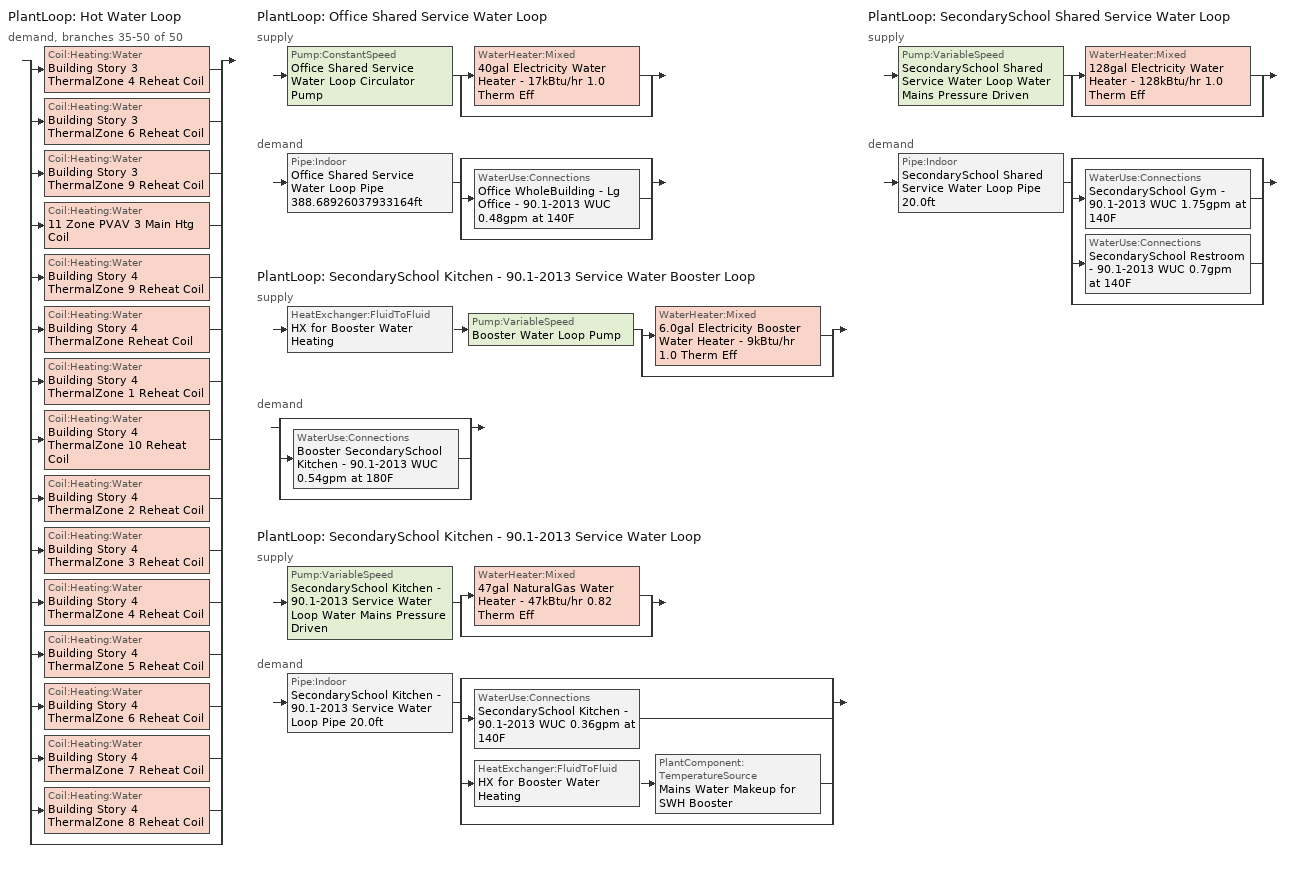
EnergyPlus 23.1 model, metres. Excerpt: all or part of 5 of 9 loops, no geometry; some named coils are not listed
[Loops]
PlantLoop 'Hot Water Loop'
 demand, branches 35-50 of 50: split
  | Coil:Heating:Water 'Building Story 3 ThermalZone 4 Reheat Coil'
  | Coil:Heating:Water 'Building Story 3 ThermalZone 6 Reheat Coil'
  | Coil:Heating:Water 'Building Story 3 ThermalZone 9 Reheat Coil'
  | Coil:Heating:Water '11 Zone PVAV 3 Main Htg Coil'
  | Coil:Heating:Water 'Building Story 4 ThermalZone 9 Reheat Coil'
  | Coil:Heating:Water 'Building Story 4 ThermalZone Reheat Coil'
  | Coil:Heating:Water 'Building Story 4 ThermalZone 1 Reheat Coil'
  | Coil:Heating:Water 'Building Story 4 ThermalZone 10 Reheat Coil'
  | Coil:Heating:Water 'Building Story 4 ThermalZone 2 Reheat Coil'
  | Coil:Heating:Water 'Building Story 4 ThermalZone 3 Reheat Coil'
  | Coil:Heating:Water 'Building Story 4 ThermalZone 4 Reheat Coil'
  | Coil:Heating:Water 'Building Story 4 ThermalZone 5 Reheat Coil'
  | Coil:Heating:Water 'Building Story 4 ThermalZone 6 Reheat Coil'
  | Coil:Heating:Water 'Building Story 4 ThermalZone 7 Reheat Coil'
  | Coil:Heating:Water 'Building Story 4 ThermalZone 8 Reheat Coil'
  | bypass
PlantLoop 'Office Shared Service Water Loop'
 supply: Pump:ConstantSpeed 'Office Shared Service Water Loop Circulator Pump' > split
  | WaterHeater:Mixed '40gal Electricity Water Heater - 17kBtu/hr 1.0 Therm Eff'
  | bypass
 demand: Pipe:Indoor 'Office Shared Service Water Loop Pipe 388.68926037933164ft' > split
  | bypass
  | WaterUse:Connections 'Office WholeBuilding - Lg Office - 90.1-2013 WUC 0.48gpm at 140F'
  | bypass
PlantLoop 'SecondarySchool Kitchen - 90.1-2013 Service Water Booster Loop'
 supply: HeatExchanger:FluidToFluid 'HX for Booster Water Heating' > Pump:VariableSpeed 'Booster Water Loop Pump' > split
  | WaterHeater:Mixed '6.0gal Electricity Booster Water Heater - 9kBtu/hr 1.0 Therm Eff'
  | bypass
 demand: split
  | bypass
  | WaterUse:Connections 'Booster SecondarySchool Kitchen - 90.1-2013 WUC 0.54gpm at 180F'
  | bypass
PlantLoop 'SecondarySchool Kitchen - 90.1-2013 Service Water Loop'
 supply: Pump:VariableSpeed 'SecondarySchool Kitchen - 90.1-2013 Service Water Loop Water Mains Pressure Driven' > split
  | WaterHeater:Mixed '47gal NaturalGas Water Heater - 47kBtu/hr 0.82 Therm Eff'
  | bypass
 demand: Pipe:Indoor 'SecondarySchool Kitchen - 90.1-2013 Service Water Loop Pipe 20.0ft' > split
  | bypass
  | WaterUse:Connections 'SecondarySchool Kitchen - 90.1-2013 WUC 0.36gpm at 140F'
  | HeatExchanger:FluidToFluid 'HX for Booster Water Heating' > PlantComponent:TemperatureSource 'Mains Water Makeup for SWH Booster'
  | bypass
PlantLoop 'SecondarySchool Shared Service Water Loop'
 supply: Pump:VariableSpeed 'SecondarySchool Shared Service Water Loop Water Mains Pressure Driven' > split
  | WaterHeater:Mixed '128gal Electricity Water Heater - 128kBtu/hr 1.0 Therm Eff'
  | bypass
 demand: Pipe:Indoor 'SecondarySchool Shared Service Water Loop Pipe 20.0ft' > split
  | bypass
  | WaterUse:Connections 'SecondarySchool Gym - 90.1-2013 WUC 1.75gpm at 140F'
  | WaterUse:Connections 'SecondarySchool Restroom - 90.1-2013 WUC 0.7gpm at 140F'
  | bypass
[Material] Thermal Absorptance=0.9; Solar Absorptance=0.7; Visible Absorptance=0.7
Name | Roughness | Thickness {m} | Conductivity {W/m-K} | Density {kg/m3} | Specific Heat {J/kg-K}
Copper pipe 0.75in type L; Copper pipe 0.75in type L 1; Copper pipe 0.75in type L 2 | Smooth | 0.001143 | 386 | 8906.27 | 385.1856
Std Wood 6inch 1; Std Wood 6inch 2 | MediumSmooth | 0.15 | 0.12 | 540 | 1210
[Construction]
InteriorFurnishings 1: Std Wood 6inch 1
InteriorFurnishings 2: Std Wood 6inch 2
Uninsulated copper pipe 0.75in type L: Copper pipe 0.75in type L
Uninsulated copper pipe 0.75in type L 1: Copper pipe 0.75in type L 1
Uninsulated copper pipe 0.75in type L 2: Copper pipe 0.75in type L 2
[InternalMass]
Name | Construction | Zone or ZoneList | Space or SpaceList | Surface Area {m2}
Building Story 1 Space 2 SecondarySchool Office C end_b - Story Ground Mass | InteriorFurnishings 1 | Building Story 1 ThermalZone 2 | Building Story 1 Space 2 | 0.287132
Building Story 1 Space 4 SecondarySchool Office C end_b - Story Ground Mass | InteriorFurnishings 1 | Building Story 1 ThermalZone 4 | Building Story 1 Space 4 | 0.251434
Building Story 1 Space 5 SecondarySchool Office C end_b - Story Ground Mass | InteriorFurnishings 1 | Building Story 1 ThermalZone 5 | Building Story 1 Space 5 | 0.17161
Building Story 1 Space 7 SecondarySchool Office C end_b - Story Ground Mass | InteriorFurnishings 1 | Building Story 1 ThermalZone 7 | Building Story 1 Space 7 | 1.45037
Building Story 1 Space 9 SecondarySchool Office C end_b - Story Ground Mass | InteriorFurnishings 1 | Building Story 1 ThermalZone 9 | Building Story 1 Space 9 | 0.223672
Building Story 1 Space 10 SecondarySchool Office C end_b - Story Ground Mass | InteriorFurnishings 1 | Building Story 1 ThermalZone 10 | Building Story 1 Space 10 | 1.8176
Building Story 1 Space 8 SecondarySchool Office C end_b - Story Ground Mass | InteriorFurnishings 1 | Building Story 1 ThermalZone 8 | Building Story 1 Space 8 | 0.294632
Building Story 1 Space 3 SecondarySchool Office C end_b - Story Ground Mass | InteriorFurnishings 1 | Building Story 1 ThermalZone 3 | Building Story 1 Space 3 | 1.1724
Building Story 1 Space 6 SecondarySchool Office C end_b - Story Ground Mass | InteriorFurnishings 1 | Building Story 1 ThermalZone 6 | Building Story 1 Space 6 | 2.14914
Building Story 1 Space 1 SecondarySchool Office C end_b - Story Ground Mass | InteriorFurnishings 1 | Building Story 1 ThermalZone 1 | Building Story 1 Space 1 | 0.330473
Building Story 1 Space SecondarySchool Office C end_b - Story Ground Mass | InteriorFurnishings 1 | Building Story 1 ThermalZone | Building Story 1 Space | 33.6579
Building Story 1 Space 2 SecondarySchool Restroom A  - Story Ground Mass; Building Story 1 Space 2 SecondarySchool Restroom C  - Story Ground Mass | InteriorFurnishings 1 | Building Story 1 ThermalZone 2 | Building Story 1 Space 2 | 0.226785
Building Story 1 Space 4 SecondarySchool Restroom A  - Story Ground Mass; Building Story 1 Space 4 SecondarySchool Restroom C  - Story Ground Mass | InteriorFurnishings 1 | Building Story 1 ThermalZone 4 | Building Story 1 Space 4 | 0.19859
Building Story 1 Space 5 SecondarySchool Restroom A  - Story Ground Mass; Building Story 1 Space 5 SecondarySchool Restroom C  - Story Ground Mass | InteriorFurnishings 1 | Building Story 1 ThermalZone 5 | Building Story 1 Space 5 | 0.135542
Building Story 1 Space 7 SecondarySchool Restroom A  - Story Ground Mass; Building Story 1 Space 7 SecondarySchool Restroom C  - Story Ground Mass | InteriorFurnishings 1 | Building Story 1 ThermalZone 7 | Building Story 1 Space 7 | 1.14554
Building Story 1 Space 9 SecondarySchool Restroom A  - Story Ground Mass; Building Story 1 Space 9 SecondarySchool Restroom C  - Story Ground Mass | InteriorFurnishings 1 | Building Story 1 ThermalZone 9 | Building Story 1 Space 9 | 0.176663
Building Story 1 Space 10 SecondarySchool Restroom A  - Story Ground Mass; Building Story 1 Space 10 SecondarySchool Restroom C  - Story Ground Mass | InteriorFurnishings 1 | Building Story 1 ThermalZone 10 | Building Story 1 Space 10 | 1.43559
Building Story 1 Space 8 SecondarySchool Restroom A  - Story Ground Mass; Building Story 1 Space 8 SecondarySchool Restroom C  - Story Ground Mass | InteriorFurnishings 1 | Building Story 1 ThermalZone 8 | Building Story 1 Space 8 | 0.232709
Building Story 1 Space 3 SecondarySchool Restroom A  - Story Ground Mass; Building Story 1 Space 3 SecondarySchool Restroom C  - Story Ground Mass | InteriorFurnishings 1 | Building Story 1 ThermalZone 3 | Building Story 1 Space 3 | 0.925998
Building Story 1 Space 6 SecondarySchool Restroom A  - Story Ground Mass; Building Story 1 Space 6 SecondarySchool Restroom C  - Story Ground Mass | InteriorFurnishings 1 | Building Story 1 ThermalZone 6 | Building Story 1 Space 6 | 1.69745
Building Story 1 Space 1 SecondarySchool Restroom A  - Story Ground Mass; Building Story 1 Space 1 SecondarySchool Restroom C  - Story Ground Mass | InteriorFurnishings 1 | Building Story 1 ThermalZone 1 | Building Story 1 Space 1 | 0.261017
Building Story 1 Space SecondarySchool Restroom A  - Story Ground Mass; Building Story 1 Space SecondarySchool Restroom C  - Story Ground Mass | InteriorFurnishings 1 | Building Story 1 ThermalZone | Building Story 1 Space | 26.584
Building Story 1 Space 2 SecondarySchool Restroom B  - Story Ground Mass | InteriorFurnishings 1 | Building Story 1 ThermalZone 2 | Building Story 1 Space 2 | 1.87147
Building Story 1 Space 4 SecondarySchool Restroom B  - Story Ground Mass | InteriorFurnishings 1 | Building Story 1 ThermalZone 4 | Building Story 1 Space 4 | 1.6388
Building Story 1 Space 5 SecondarySchool Restroom B  - Story Ground Mass | InteriorFurnishings 1 | Building Story 1 ThermalZone 5 | Building Story 1 Space 5 | 1.11852
Building Story 1 Space 7 SecondarySchool Restroom B  - Story Ground Mass | InteriorFurnishings 1 | Building Story 1 ThermalZone 7 | Building Story 1 Space 7 | 9.45321
Building Story 1 Space 9 SecondarySchool Restroom B  - Story Ground Mass | InteriorFurnishings 1 | Building Story 1 ThermalZone 9 | Building Story 1 Space 9 | 1.45785
Building Story 1 Space 10 SecondarySchool Restroom B  - Story Ground Mass | InteriorFurnishings 1 | Building Story 1 ThermalZone 10 | Building Story 1 Space 10 | 11.8468
Building Story 1 Space 8 SecondarySchool Restroom B  - Story Ground Mass | InteriorFurnishings 1 | Building Story 1 ThermalZone 8 | Building Story 1 Space 8 | 1.92035
Building Story 1 Space 3 SecondarySchool Restroom B  - Story Ground Mass | InteriorFurnishings 1 | Building Story 1 ThermalZone 3 | Building Story 1 Space 3 | 7.6415
Building Story 1 Space 6 SecondarySchool Restroom B  - Story Ground Mass | InteriorFurnishings 1 | Building Story 1 ThermalZone 6 | Building Story 1 Space 6 | 14.0077
Building Story 1 Space 1 SecondarySchool Restroom B  - Story Ground Mass | InteriorFurnishings 1 | Building Story 1 ThermalZone 1 | Building Story 1 Space 1 | 2.15396
Building Story 1 Space SecondarySchool Restroom B  - Story Ground Mass | InteriorFurnishings 1 | Building Story 1 ThermalZone | Building Story 1 Space | 219.376
Building Story 1 Space Mass | InteriorFurnishings 2 | Building Story 1 ThermalZone | Building Story 1 Space | 5306.54
Building Story 1 Space 1 Mass | InteriorFurnishings 2 | Building Story 1 ThermalZone 1 | Building Story 1 Space 1 | 52.1027
Building Story 1 Space 10 Mass | InteriorFurnishings 2 | Building Story 1 ThermalZone 10 | Building Story 1 Space 10 | 286.564
Building Story 1 Space 2 Mass | InteriorFurnishings 2 | Building Story 1 ThermalZone 2 | Building Story 1 Space 2 | 45.2695
Building Story 1 Space 3 Mass | InteriorFurnishings 2 | Building Story 1 ThermalZone 3 | Building Story 1 Space 3 | 184.842
Building Story 1 Space 4 Mass | InteriorFurnishings 2 | Building Story 1 ThermalZone 4 | Building Story 1 Space 4 | 39.6413
Building Story 1 Space 5 Mass | InteriorFurnishings 2 | Building Story 1 ThermalZone 5 | Building Story 1 Space 5 | 27.0561
Building Story 1 Space 6 Mass | InteriorFurnishings 2 | Building Story 1 ThermalZone 6 | Building Story 1 Space 6 | 338.836
Building Story 1 Space 7 Mass | InteriorFurnishings 2 | Building Story 1 ThermalZone 7 | Building Story 1 Space 7 | 228.666
Building Story 1 Space 8 Mass | InteriorFurnishings 2 | Building Story 1 ThermalZone 8 | Building Story 1 Space 8 | 46.4519
Building Story 1 Space 9 Mass | InteriorFurnishings 2 | Building Story 1 ThermalZone 9 | Building Story 1 Space 9 | 35.2644
[Coil:Heating:Water] Availability Schedule=Always On Discrete; U-Factor Times Area Value {W/K}=Autosize; Maximum Water Flow Rate {m3/s}=Autosize; Performance Input Method=UFactorTimesAreaAndDesignWaterFlowRate; Rated Capacity {W}=Autosize; Rated Inlet Water Temperature {C}=82.2222; Rated Inlet Air Temperature {C}=12.7778; Rated Outlet Water Temperature {C}=71.1111; Rated Outlet Air Temperature {C}=50; Rated Ratio for Air and Water Convection=0.5
Building Story 3 ThermalZone 4 Reheat Coil; Building Story 3 ThermalZone 6 Reheat Coil; Building Story 3 ThermalZone 9 Reheat Coil; Building Story 4 ThermalZone Reheat Coil; Building Story 4 ThermalZone 1 Reheat Coil; Building Story 4 ThermalZone 10 Reheat Coil; Building Story 4 ThermalZone 2 Reheat Coil; Building Story 4 ThermalZone 3 Reheat Coil; Building Story 4 ThermalZone 4 Reheat Coil; Building Story 4 ThermalZone 5 Reheat Coil; Building Story 4 ThermalZone 6 Reheat Coil; Building Story 4 ThermalZone 7 Reheat Coil; Building Story 4 ThermalZone 8 Reheat Coil; Building Story 4 ThermalZone 9 Reheat Coil
[Daylighting:Controls] Lighting Control Type=Stepped; Minimum Input Power Fraction for Continuous or ContinuousOff Dimming Control=0.3; Minimum Light Output Fraction for Continuous or ContinuousOff Dimming Control=0.2; Number of Stepped Control Steps=3; Probability Lighting will be Reset When Needed in Manual Stepped Control=1; Glare Calculation Azimuth Angle of View Direction Clockwise from Zone y-Axis {deg}=-0; Maximum Allowable Discomfort Glare Index=22; Illuminance Setpoint at Reference Point 1 {lux}=538
Name | Zone or Space | Glare Calculation Daylighting Reference Point | Daylighting Reference Point 1 | Fraction of Lights Controlled by Reference Point 1 | Daylighting Reference Point 2 | Fraction of Lights Controlled by Reference Point 2 | Illuminance Setpoint at Reference Point 2 {lux}
Building Story 1 ThermalZone 1 DaylightingControls | Building Story 1 ThermalZone 1 | Building Story 1 Space 1 Daylt Sensor 1 | Building Story 1 Space 1 Daylt Sensor 1 | 0.638
Building Story 1 ThermalZone 10 DaylightingControls | Building Story 1 ThermalZone 10 | Building Story 1 Space 10 Daylt Sensor 1 | Building Story 1 Space 10 Daylt Sensor 1 | 0.664 | Building Story 1 Space 10 Daylt Sensor 2 | 0.335 | 538
Building Story 1 ThermalZone 3 DaylightingControls | Building Story 1 ThermalZone 3 | Building Story 1 Space 3 Daylt Sensor 1 | Building Story 1 Space 3 Daylt Sensor 1 | 0.675 | Building Story 1 Space 3 Daylt Sensor 2 | 0.324 | 538
Building Story 1 ThermalZone 6 DaylightingControls | Building Story 1 ThermalZone 6 | Building Story 1 Space 6 Daylt Sensor 1 | Building Story 1 Space 6 Daylt Sensor 1 | 0.662 | Building Story 1 Space 6 Daylt Sensor 2 | 0.337 | 538
Building Story 1 ThermalZone 7 DaylightingControls | Building Story 1 ThermalZone 7 | Building Story 1 Space 7 Daylt Sensor 1 | Building Story 1 Space 7 Daylt Sensor 1 | 0.668 | Building Story 1 Space 7 Daylt Sensor 2 | 0.331 | 538
[PlantLoop] Fluid Type=Water; Maximum Loop Flow Rate {m3/s}=Autosize; Minimum Loop Flow Rate {m3/s}=0; Plant Loop Volume {m3}=Autocalculate; Load Distribution Scheme=Optimal; Plant Loop Demand Calculation Scheme=SingleSetpoint; Common Pipe Simulation=None
Name | Plant Equipment Operation Scheme | Maximum Loop Temperature {C} | Minimum Loop Temperature {C}
Office Shared Service Water Loop | Office Shared Service Water Loop Operation Schemes | 60 | 10
SecondarySchool Kitchen - 90.1-2013 Service Water Booster Loop | SecondarySchool Kitchen - 90.1-2013 Service Water Booster Loop Operation Schemes | 100 | 0
SecondarySchool Kitchen - 90.1-2013 Service Water Loop | SecondarySchool Kitchen - 90.1-2013 Service Water Loop Operation Schemes | 60 | 10
SecondarySchool Shared Service Water Loop | SecondarySchool Shared Service Water Loop Operation Schemes | 60 | 10
[Sizing:Plant] Loop Type=Heating; Loop Design Temperature Difference {deltaC}=5; Sizing Option=NonCoincident; Zone Timesteps in Averaging Window=1; Coincident Sizing Factor Mode=None
Name | Design Loop Exit Temperature {C}
Office Shared Service Water Loop; SecondarySchool Kitchen - 90.1-2013 Service Water Loop; SecondarySchool Shared Service Water Loop | 60
SecondarySchool Kitchen - 90.1-2013 Service Water Booster Loop | 82.2222
[Pump:VariableSpeed] Design Maximum Flow Rate {m3/s}=Autosize; Fraction of Motor Inefficiencies to Fluid Stream=0; Coefficient 1 of the Part Load Performance Curve=0; Coefficient 2 of the Part Load Performance Curve=3.2485; Coefficient 3 of the Part Load Performance Curve=-4.7443; Coefficient 4 of the Part Load Performance Curve=2.5294; Design Minimum Flow Rate {m3/s}=0; Pump Control Type=Intermittent; Skin Loss Radiative Fraction=0.5; Design Power Sizing Method=PowerPerFlowPerPressure; Design Electric Power per Unit Flow Rate {W/(m3/s)}=348701.1; Design Shaft Power per Unit Flow Rate per Unit Head {W/((m3/s)-Pa)}=1.28205; Design Minimum Flow Rate Fraction=0
Name | Design Pump Head {Pa} | Design Power Consumption {W} | Motor Efficiency
Booster Water Loop Pump | 0 | 0 | 1
SecondarySchool Kitchen - 90.1-2013 Service Water Loop Water Mains Pressure Driven; SecondarySchool Shared Service Water Loop Water Mains Pressure Driven | 0.001 | Autosize | 0.7
[SetpointManager:Scheduled] Control Variable=Temperature
Name | Schedule | Setpoint Node or NodeList
Service hot water setpoint manager 1 | Service Water Loop Temp - 140F | Office Shared Service Water Loop Supply Outlet Node
Hot water booster setpoint manager | Service Water Booster Temp - 180.00000000000006F | SecondarySchool Kitchen - 90.1-2013 Service Water Booster Loop Supply Outlet Node
Service hot water setpoint manager | Service Water Loop Temp - 140F | SecondarySchool Kitchen - 90.1-2013 Service Water Loop Supply Outlet Node
Service hot water setpoint manager 2 | Service Water Loop Temp - 140F | SecondarySchool Shared Service Water Loop Supply Outlet Node
[PlantEquipmentOperationSchemes] Control Scheme 1 Schedule=Always On Discrete
Name | Control Scheme 1
Office Shared Service Water Loop Operation Schemes | Office Shared Service Water Loop Heating Operation Scheme
SecondarySchool Kitchen - 90.1-2013 Service Water Booster Loop Operation Schemes | SecondarySchool Kitchen - 90.1-2013 Service Water Booster Loop Heating Operation Scheme
SecondarySchool Kitchen - 90.1-2013 Service Water Loop Operation Schemes | SecondarySchool Kitchen - 90.1-2013 Service Water Loop Heating Operation Scheme
SecondarySchool Shared Service Water Loop Operation Schemes | SecondarySchool Shared Service Water Loop Heating Operation Scheme
[PlantEquipmentOperation:HeatingLoad] Load Range 1 Lower Limit {W}=0; Load Range 1 Upper Limit {W}=1000000000
Name | Range 1 Equipment List
Office Shared Service Water Loop Heating Operation Scheme | Office Shared Service Water Loop Heating Equipment List
SecondarySchool Kitchen - 90.1-2013 Service Water Booster Loop Heating Operation Scheme | SecondarySchool Kitchen - 90.1-2013 Service Water Booster Loop Heating Equipment List
SecondarySchool Kitchen - 90.1-2013 Service Water Loop Heating Operation Scheme | SecondarySchool Kitchen - 90.1-2013 Service Water Loop Heating Equipment List
SecondarySchool Shared Service Water Loop Heating Operation Scheme | SecondarySchool Shared Service Water Loop Heating Equipment List
[PlantEquipmentList]
Office Shared Service Water Loop Heating Equipment List: 40gal Electricity Water Heater - 17kBtu/hr 1.0 Therm Eff
SecondarySchool Kitchen - 90.1-2013 Service Water Booster Loop Heating Equipment List: HX for Booster Water Heating, 6.0gal Electricity Booster Water Heater - 9kBtu/hr 1.0 Therm Eff
SecondarySchool Kitchen - 90.1-2013 Service Water Loop Heating Equipment List: 47gal NaturalGas Water Heater - 47kBtu/hr 0.82 Therm Eff
SecondarySchool Shared Service Water Loop Heating Equipment List: 128gal Electricity Water Heater - 128kBtu/hr 1.0 Therm Eff
[Pump:ConstantSpeed]
Office Shared Service Water Loop Circulator Pump: Design Flow Rate {m3/s}=Autosize; Design Pump Head {Pa}=29890.7; Design Power Consumption {W}=Autosize; Motor Efficiency=0.7; Fraction of Motor Inefficiencies to Fluid Stream=0; Pump Control Type=Intermittent; Design Power Sizing Method=PowerPerFlowPerPressure; Design Electric Power per Unit Flow Rate {W/(m3/s)}=348701.1; Design Shaft Power per Unit Flow Rate per Unit Head {W/((m3/s)-Pa)}=1.28205
[WaterHeater:Mixed] Deadband Temperature Difference {deltaC}=2; Heater Control Type=Cycle; Heater Ignition Minimum Flow Rate {m3/s}=0; Heater Ignition Delay {s}=0; Off Cycle Parasitic Fuel Consumption Rate {W}=0; Off Cycle Parasitic Heat Fraction to Tank=0; On Cycle Parasitic Fuel Consumption Rate {W}=0; On Cycle Parasitic Heat Fraction to Tank=0; Ambient Temperature Indicator=Schedule; Off Cycle Loss Fraction to Zone=1; On Cycle Loss Fraction to Zone=1; Use Side Effectiveness=1; Source Side Effectiveness=1; Use Side Design Flow Rate {m3/s}=Autosize; Source Side Design Flow Rate {m3/s}=Autosize; Indirect Water Heating Recovery Time {hr}=1.5; Source Side Flow Control Mode=IndirectHeatPrimarySetpoint
Name | Tank Volume {m3} | Setpoint Temperature Schedule | Maximum Temperature Limit {C} | Heater Maximum Capacity {W} | Heater Fuel Type | Heater Thermal Efficiency | Off Cycle Parasitic Fuel Type | On Cycle Parasitic Fuel Type | Ambient Temperature Schedule | Off Cycle Loss Coefficient to Ambient Temperature {W/K} | On Cycle Loss Coefficient to Ambient Temperature {W/K}
40gal Electricity Water Heater - 17kBtu/hr 1.0 Therm Eff | 0.151416 | Service Water Loop Temp - 140F | 60 | 5006.99 | Electricity | 1 | Electricity | Electricity | Water Heater Ambient Temp Schedule - 71.6f | 1.20802 | 1.20802
6.0gal Electricity Booster Water Heater - 9kBtu/hr 1.0 Therm Eff | 0.0227125 | Service Water Booster Temp - 180.00000000000006F | 82.2222 | 2627.12 | Electricity | 1 | Electricity | Electricity | Water Heater Ambient Temp Schedule - 71.6 | 1.05486 | 1.05486
47gal NaturalGas Water Heater - 47kBtu/hr 0.82 Therm Eff | 0.176734 | Service Water Loop Temp - 140F | 60 | 13682.9 | NaturalGas | 0.82 | NaturalGas | NaturalGas | Water Heater Ambient Temp Schedule - 71.6f | 5.16997 | 5.16997
128gal Electricity Water Heater - 128kBtu/hr 1.0 Therm Eff | 0.485517 | Service Water Loop Temp - 140F | 60 | 37589.3 | Electricity | 1 | Electricity | Electricity | Water Heater Ambient Temp Schedule - 71.6f | 168.636 | 168.636
[WaterHeater:Sizing] Design Mode=PeakDraw; Time Storage Can Meet Peak Draw {hr}=0.538503; Time for Tank Recovery {hr}=0; Nominal Tank Volume for Autosizing Plant Connections {m3}=1
40gal Electricity Water Heater - 17kBtu/hr 1.0 Therm Eff; 6.0gal Electricity Booster Water Heater - 9kBtu/hr 1.0 Therm Eff; 47gal NaturalGas Water Heater - 47kBtu/hr 0.82 Therm Eff; 128gal Electricity Water Heater - 128kBtu/hr 1.0 Therm Eff
[Pipe:Indoor] Environment Type=Schedule; Pipe Inside Diameter {m}=0.019939
Name | Construction | Ambient Temperature Schedule | Ambient Air Velocity Schedule | Pipe Length {m}
Office Shared Service Water Loop Pipe 388.68926037933164ft | Uninsulated copper pipe 0.75in type L 1 | Office Shared Service Water Loop Piping Air Temp - 70F | Office Shared Service Water Loop Piping Air Velocity - 0.67mph | 118.472
SecondarySchool Kitchen - 90.1-2013 Service Water Loop Pipe 20.0ft | Uninsulated copper pipe 0.75in type L | SecondarySchool Kitchen - 90.1-2013 Service Water Loop Piping Air Temp - 70F | SecondarySchool Kitchen - 90.1-2013 Service Water Loop Piping Air Velocity - 0.67mph | 6.096
SecondarySchool Shared Service Water Loop Pipe 20.0ft | Uninsulated copper pipe 0.75in type L 2 | SecondarySchool Shared Service Water Loop Piping Air Temp - 70F | SecondarySchool Shared Service Water Loop Piping Air Velocity - 0.67mph | 6.096
[WaterUse:Connections] Drain Water Heat Exchanger Type=None; Drain Water Heat Exchanger Destination=Plant
Name | Water Use Equipment 1
Office WholeBuilding - Lg Office - 90.1-2013 WUC 0.48gpm at 140F | Office WholeBuilding - Lg Office - 90.1-2013 Service Water Use 0.48gpm at 140F
Booster SecondarySchool Kitchen - 90.1-2013 WUC 0.54gpm at 180F | Booster SecondarySchool Kitchen - 90.1-2013 Service Water Use 0.54gpm at 180F
SecondarySchool Kitchen - 90.1-2013 WUC 0.36gpm at 140F | SecondarySchool Kitchen - 90.1-2013 Service Water Use 0.36gpm at 140F
SecondarySchool Gym - 90.1-2013 WUC 1.75gpm at 140F | SecondarySchool Gym - 90.1-2013 Service Water Use 1.75gpm at 140F
SecondarySchool Restroom - 90.1-2013 WUC 0.7gpm at 140F | SecondarySchool Restroom - 90.1-2013 Service Water Use 0.7gpm at 140F
[WaterUse:Equipment] Sensible Fraction Schedule=Fraction Sensible - 0.2; Latent Fraction Schedule=Fraction Latent - 0.05
Name | Peak Flow Rate {m3/s} | Flow Rate Fraction Schedule | Target Temperature Schedule
Office WholeBuilding - Lg Office - 90.1-2013 Service Water Use 0.48gpm at 140F | 3.00158e-05 | OfficeLarge BLDG_SWH_SCH | Mixed Water At Faucet Temp - 140F
Booster SecondarySchool Kitchen - 90.1-2013 Service Water Use 0.54gpm at 180F | 3.37988e-05 | SchoolSecondary BLDG_SWH_SCH | Mixed Water At Faucet Temp - 180F
SecondarySchool Kitchen - 90.1-2013 Service Water Use 0.36gpm at 140F | 2.25325e-05 | SchoolSecondary BLDG_SWH_SCH | Mixed Water At Faucet Temp - 140F
SecondarySchool Gym - 90.1-2013 Service Water Use 1.75gpm at 140F | 0.000110502 | SchoolSecondary BLDG_SWH_SCH | Mixed Water At Faucet Temp - 140F
SecondarySchool Restroom - 90.1-2013 Service Water Use 0.7gpm at 140F | 4.42491e-05 | SchoolSecondary BLDG_SWH_SCH | Mixed Water At Faucet Temp - 140F
[HeatExchanger:FluidToFluid]
HX for Booster Water Heating: Loop Demand Side Design Flow Rate {m3/s}=Autosize; Loop Supply Side Design Flow Rate {m3/s}=Autosize; Heat Exchange Model Type=Ideal; Heat Exchanger U-Factor Times Area Value {W/K}=Autosize; Control Type=UncontrolledOn; Minimum Temperature Difference to Activate Heat Exchanger {deltaC}=0.01; Heat Transfer Metering End Use Type=LoopToLoop; Component Override Cooling Control Temperature Mode=Loop; Sizing Factor=1; Operation Minimum Temperature Limit {C}=0; Operation Maximum Temperature Limit {C}=100
[PlantComponent:TemperatureSource]
Mains Water Makeup for SWH Booster: Design Volume Flow Rate {m3/s}=Autosize; Temperature Specification Type=Scheduled; Source Temperature {C}=8; Source Temperature Schedule=Mains Water Temperature
[Schedule:Day:Interval]
Fraction Latent - 0.05 Default: No, 24:00, 0.05
Fraction Sensible - 0.2 Default: No, 24:00, 0.2
Mixed Water At Faucet Temp - 140F Default; Service Water Loop Temp - 140F Default: No, 24:00, 60
Mixed Water At Faucet Temp - 180F Default; Service Water Booster Temp - 180.00000000000006F Default: No, 24:00, 82.2222
Office Shared Service Water Loop Piping Air Temp - 70F Default; SecondarySchool Kitchen - 90.1-2013 Service Water Loop Piping Air Temp - 70F Default; SecondarySchool Shared Service Water Loop Piping Air Temp - 70F Default: No, 24:00, 21.1111
Office Shared Service Water Loop Piping Air Velocity - 0.67mph Default; SecondarySchool Kitchen - 90.1-2013 Service Water Loop Piping Air Velocity - 0.67mph Default; SecondarySchool Shared Service Water Loop Piping Air Velocity - 0.67mph Default: No, 24:00, 0.3
OfficeLarge BLDG_SWH_SCH Default: No, 06:00, 0, 07:00, 0.07, 11:00, 0.04, 13:00, 0.06, 14:00, 0.09, 15:00, 0.06, 21:00, 0.04, 22:00, 0.07, 24:00, 0.04
OfficeLarge BLDG_SWH_SCH SmrDsn|Wkdy Day; OfficeLarge BLDG_SWH_SCH Summer Design Day: No, 06:00, 0, 07:00, 0.07, 08:00, 0.19, 09:00, 0.35, 10:00, 0.38, 11:00, 0.39, 12:00, 0.47, 13:00, 0.57, 14:00, 0.54, 15:00, 0.34, 16:00, 0.33, 17:00, 0.44, 18:00, 0.26, 19:00, 0.21, 20:00, 0.15, 21:00, 0.17, 22:00, 0.08, 24:00, 0.05
OfficeLarge BLDG_SWH_SCH Winter Design Day; OfficeLarge BLDG_SWH_SCH WntrDsn|Sat Day: No, 06:00, 0, 07:00, 0.07, 08:00, 0.11, 09:00, 0.15, 10:00, 0.21, 11:00, 0.19, 12:00, 0.23, 13:00, 0.2, 14:00, 0.19, 15:00, 0.15, 16:00, 0.13, 17:00, 0.14, 21:00, 0.07, 22:00, 0.09, 24:00, 0.05
SchoolSecondary BLDG_SWH_SCH Default; SchoolSecondary BLDG_SWH_SCH Sat Day; SchoolSecondary BLDG_SWH_SCH Sun|Sat Day; SchoolSecondary BLDG_SWH_SCH Sun|Sat Day 1: No, 24:00, 0
SchoolSecondary BLDG_SWH_SCH Summer Design Day: No, 07:00, 0.05, 08:00, 0.1, 09:00, 0.34, 10:00, 0.6, 11:00, 0.63, 12:00, 0.72, 13:00, 0.79, 14:00, 0.83, 15:00, 0.61, 16:00, 0.65, 18:00, 0.1, 19:00, 0.19, 20:00, 0.25, 22:00, 0.22, 23:00, 0.12, 24:00, 0.09
SchoolSecondary BLDG_SWH_SCH Winter Design Day: No, 09:00, 0.03, 13:00, 0.05, 24:00, 0.03
SchoolSecondary BLDG_SWH_SCH Wkdy Day; SchoolSecondary BLDG_SWH_SCH Wkdy Day 2: No, 08:00, 0, 09:00, 0.34, 10:00, 0.6, 11:00, 0.63, 12:00, 0.72, 13:00, 0.79, 14:00, 0.83, 15:00, 0.61, 16:00, 0.65, 18:00, 0.1, 19:00, 0.19, 20:00, 0.25, 24:00, 0
SchoolSecondary BLDG_SWH_SCH Wkdy Day 1: No, 08:00, 0, 18:00, 0.1, 19:00, 0.19, 20:00, 0.25, 24:00, 0
Water Heater Ambient Temp Schedule - 71.6 Default; Water Heater Ambient Temp Schedule - 71.6f Default: No, 24:00, 22
[Schedule:Week:Daily]
Fraction Latent - 0.05 Week Rule - Jan1-Dec31: Fraction Latent - 0.05 Default, Fraction Latent - 0.05 Default, Fraction Latent - 0.05 Default, Fraction Latent - 0.05 Default, Fraction Latent - 0.05 Default, Fraction Latent - 0.05 Default, Fraction Latent - 0.05 Default, Fraction Latent - 0.05 Default, Fraction Latent - 0.05 Default, Fraction Latent - 0.05 Default, Fraction Latent - 0.05 Default, Fraction Latent - 0.05 Default
Fraction Sensible - 0.2 Week Rule - Jan1-Dec31: Fraction Sensible - 0.2 Default, Fraction Sensible - 0.2 Default, Fraction Sensible - 0.2 Default, Fraction Sensible - 0.2 Default, Fraction Sensible - 0.2 Default, Fraction Sensible - 0.2 Default, Fraction Sensible - 0.2 Default, Fraction Sensible - 0.2 Default, Fraction Sensible - 0.2 Default, Fraction Sensible - 0.2 Default, Fraction Sensible - 0.2 Default, Fraction Sensible - 0.2 Default
Mixed Water At Faucet Temp - 140F Week Rule - Jan1-Dec31: Mixed Water At Faucet Temp - 140F Default, Mixed Water At Faucet Temp - 140F Default, Mixed Water At Faucet Temp - 140F Default, Mixed Water At Faucet Temp - 140F Default, Mixed Water At Faucet Temp - 140F Default, Mixed Water At Faucet Temp - 140F Default, Mixed Water At Faucet Temp - 140F Default, Mixed Water At Faucet Temp - 140F Default, Mixed Water At Faucet Temp - 140F Default, Mixed Water At Faucet Temp - 140F Default, Mixed Water At Faucet Temp - 140F Default, Mixed Water At Faucet Temp - 140F Default
Mixed Water At Faucet Temp - 180F Week Rule - Jan1-Dec31: Mixed Water At Faucet Temp - 180F Default, Mixed Water At Faucet Temp - 180F Default, Mixed Water At Faucet Temp - 180F Default, Mixed Water At Faucet Temp - 180F Default, Mixed Water At Faucet Temp - 180F Default, Mixed Water At Faucet Temp - 180F Default, Mixed Water At Faucet Temp - 180F Default, Mixed Water At Faucet Temp - 180F Default, Mixed Water At Faucet Temp - 180F Default, Mixed Water At Faucet Temp - 180F Default, Mixed Water At Faucet Temp - 180F Default, Mixed Water At Faucet Temp - 180F Default
Office Shared Service Water Loop Piping Air Temp - 70F Week Rule - Jan1-Dec31: Office Shared Service Water Loop Piping Air Temp - 70F Default, Office Shared Service Water Loop Piping Air Temp - 70F Default, Office Shared Service Water Loop Piping Air Temp - 70F Default, Office Shared Service Water Loop Piping Air Temp - 70F Default, Office Shared Service Water Loop Piping Air Temp - 70F Default, Office Shared Service Water Loop Piping Air Temp - 70F Default, Office Shared Service Water Loop Piping Air Temp - 70F Default, Office Shared Service Water Loop Piping Air Temp - 70F Default, Office Shared Service Water Loop Piping Air Temp - 70F Default, Office Shared Service Water Loop Piping Air Temp - 70F Default, Office Shared Service Water Loop Piping Air Temp - 70F Default, Office Shared Service Water Loop Piping Air Temp - 70F Default
Office Shared Service Water Loop Piping Air Velocity - 0.67mph Week Rule - Jan1-Dec31: Office Shared Service Water Loop Piping Air Velocity - 0.67mph Default, Office Shared Service Water Loop Piping Air Velocity - 0.67mph Default, Office Shared Service Water Loop Piping Air Velocity - 0.67mph Default, Office Shared Service Water Loop Piping Air Velocity - 0.67mph Default, Office Shared Service Water Loop Piping Air Velocity - 0.67mph Default, Office Shared Service Water Loop Piping Air Velocity - 0.67mph Default, Office Shared Service Water Loop Piping Air Velocity - 0.67mph Default, Office Shared Service Water Loop Piping Air Velocity - 0.67mph Default, Office Shared Service Water Loop Piping Air Velocity - 0.67mph Default, Office Shared Service Water Loop Piping Air Velocity - 0.67mph Default, Office Shared Service Water Loop Piping Air Velocity - 0.67mph Default, Office Shared Service Water Loop Piping Air Velocity - 0.67mph Default
OfficeLarge BLDG_SWH_SCH Week Rule - Jan1-Jan3: OfficeLarge BLDG_SWH_SCH SmrDsn|Wkdy Day, OfficeLarge BLDG_SWH_SCH SmrDsn|Wkdy Day, OfficeLarge BLDG_SWH_SCH SmrDsn|Wkdy Day, OfficeLarge BLDG_SWH_SCH SmrDsn|Wkdy Day, OfficeLarge BLDG_SWH_SCH SmrDsn|Wkdy Day, OfficeLarge BLDG_SWH_SCH SmrDsn|Wkdy Day, OfficeLarge BLDG_SWH_SCH WntrDsn|Sat Day, OfficeLarge BLDG_SWH_SCH Default, OfficeLarge BLDG_SWH_SCH Summer Design Day, OfficeLarge BLDG_SWH_SCH Winter Design Day, OfficeLarge BLDG_SWH_SCH Default, OfficeLarge BLDG_SWH_SCH Default
OfficeLarge BLDG_SWH_SCH Week Rule - Jan4-Dec31: OfficeLarge BLDG_SWH_SCH Default, OfficeLarge BLDG_SWH_SCH SmrDsn|Wkdy Day, OfficeLarge BLDG_SWH_SCH SmrDsn|Wkdy Day, OfficeLarge BLDG_SWH_SCH SmrDsn|Wkdy Day, OfficeLarge BLDG_SWH_SCH SmrDsn|Wkdy Day, OfficeLarge BLDG_SWH_SCH SmrDsn|Wkdy Day, OfficeLarge BLDG_SWH_SCH WntrDsn|Sat Day, OfficeLarge BLDG_SWH_SCH Default, OfficeLarge BLDG_SWH_SCH Summer Design Day, OfficeLarge BLDG_SWH_SCH Winter Design Day, OfficeLarge BLDG_SWH_SCH Default, OfficeLarge BLDG_SWH_SCH Default
SchoolSecondary BLDG_SWH_SCH Week Rule - Jan1-Jan3: SchoolSecondary BLDG_SWH_SCH Wkdy Day, SchoolSecondary BLDG_SWH_SCH Wkdy Day, SchoolSecondary BLDG_SWH_SCH Wkdy Day, SchoolSecondary BLDG_SWH_SCH Wkdy Day, SchoolSecondary BLDG_SWH_SCH Wkdy Day, SchoolSecondary BLDG_SWH_SCH Wkdy Day, SchoolSecondary BLDG_SWH_SCH Sun|Sat Day, SchoolSecondary BLDG_SWH_SCH Default, SchoolSecondary BLDG_SWH_SCH Summer Design Day, SchoolSecondary BLDG_SWH_SCH Winter Design Day, SchoolSecondary BLDG_SWH_SCH Default, SchoolSecondary BLDG_SWH_SCH Default
SchoolSecondary BLDG_SWH_SCH Week Rule - Jan4-Jun13: SchoolSecondary BLDG_SWH_SCH Sun|Sat Day, SchoolSecondary BLDG_SWH_SCH Wkdy Day, SchoolSecondary BLDG_SWH_SCH Wkdy Day, SchoolSecondary BLDG_SWH_SCH Wkdy Day, SchoolSecondary BLDG_SWH_SCH Wkdy Day, SchoolSecondary BLDG_SWH_SCH Wkdy Day, SchoolSecondary BLDG_SWH_SCH Sun|Sat Day, SchoolSecondary BLDG_SWH_SCH Default, SchoolSecondary BLDG_SWH_SCH Summer Design Day, SchoolSecondary BLDG_SWH_SCH Winter Design Day, SchoolSecondary BLDG_SWH_SCH Default, SchoolSecondary BLDG_SWH_SCH Default
SchoolSecondary BLDG_SWH_SCH Week Rule - Jun14-Jun20: SchoolSecondary BLDG_SWH_SCH Sun|Sat Day, SchoolSecondary BLDG_SWH_SCH Wkdy Day, SchoolSecondary BLDG_SWH_SCH Wkdy Day 1, SchoolSecondary BLDG_SWH_SCH Wkdy Day 1, SchoolSecondary BLDG_SWH_SCH Wkdy Day 1, SchoolSecondary BLDG_SWH_SCH Wkdy Day 1, SchoolSecondary BLDG_SWH_SCH Sun|Sat Day 1, SchoolSecondary BLDG_SWH_SCH Default, SchoolSecondary BLDG_SWH_SCH Summer Design Day, SchoolSecondary BLDG_SWH_SCH Winter Design Day, SchoolSecondary BLDG_SWH_SCH Default, SchoolSecondary BLDG_SWH_SCH Default
SchoolSecondary BLDG_SWH_SCH Week Rule - Jun21-Sep12: SchoolSecondary BLDG_SWH_SCH Sun|Sat Day 1, SchoolSecondary BLDG_SWH_SCH Wkdy Day 1, SchoolSecondary BLDG_SWH_SCH Wkdy Day 1, SchoolSecondary BLDG_SWH_SCH Wkdy Day 1, SchoolSecondary BLDG_SWH_SCH Wkdy Day 1, SchoolSecondary BLDG_SWH_SCH Wkdy Day 1, SchoolSecondary BLDG_SWH_SCH Sun|Sat Day 1, SchoolSecondary BLDG_SWH_SCH Default, SchoolSecondary BLDG_SWH_SCH Summer Design Day, SchoolSecondary BLDG_SWH_SCH Winter Design Day, SchoolSecondary BLDG_SWH_SCH Default, SchoolSecondary BLDG_SWH_SCH Default
SchoolSecondary BLDG_SWH_SCH Week Rule - Sep13-Sep19: SchoolSecondary BLDG_SWH_SCH Sun|Sat Day 1, SchoolSecondary BLDG_SWH_SCH Wkdy Day 1, SchoolSecondary BLDG_SWH_SCH Wkdy Day 1, SchoolSecondary BLDG_SWH_SCH Wkdy Day 2, SchoolSecondary BLDG_SWH_SCH Wkdy Day 2, SchoolSecondary BLDG_SWH_SCH Wkdy Day 2, SchoolSecondary BLDG_SWH_SCH Sat Day, SchoolSecondary BLDG_SWH_SCH Default, SchoolSecondary BLDG_SWH_SCH Summer Design Day, SchoolSecondary BLDG_SWH_SCH Winter Design Day, SchoolSecondary BLDG_SWH_SCH Default, SchoolSecondary BLDG_SWH_SCH Default
SchoolSecondary BLDG_SWH_SCH Week Rule - Sep20-Dec31: SchoolSecondary BLDG_SWH_SCH Default, SchoolSecondary BLDG_SWH_SCH Wkdy Day 2, SchoolSecondary BLDG_SWH_SCH Wkdy Day 2, SchoolSecondary BLDG_SWH_SCH Wkdy Day 2, SchoolSecondary BLDG_SWH_SCH Wkdy Day 2, SchoolSecondary BLDG_SWH_SCH Wkdy Day 2, SchoolSecondary BLDG_SWH_SCH Sat Day, SchoolSecondary BLDG_SWH_SCH Default, SchoolSecondary BLDG_SWH_SCH Summer Design Day, SchoolSecondary BLDG_SWH_SCH Winter Design Day, SchoolSecondary BLDG_SWH_SCH Default, SchoolSecondary BLDG_SWH_SCH Default
SecondarySchool Kitchen - 90.1-2013 Service Water Loop Piping Air Temp - 70F Week Rule - Jan1-Dec31: SecondarySchool Kitchen - 90.1-2013 Service Water Loop Piping Air Temp - 70F Default, SecondarySchool Kitchen - 90.1-2013 Service Water Loop Piping Air Temp - 70F Default, SecondarySchool Kitchen - 90.1-2013 Service Water Loop Piping Air Temp - 70F Default, SecondarySchool Kitchen - 90.1-2013 Service Water Loop Piping Air Temp - 70F Default, SecondarySchool Kitchen - 90.1-2013 Service Water Loop Piping Air Temp - 70F Default, SecondarySchool Kitchen - 90.1-2013 Service Water Loop Piping Air Temp - 70F Default, SecondarySchool Kitchen - 90.1-2013 Service Water Loop Piping Air Temp - 70F Default, SecondarySchool Kitchen - 90.1-2013 Service Water Loop Piping Air Temp - 70F Default, SecondarySchool Kitchen - 90.1-2013 Service Water Loop Piping Air Temp - 70F Default, SecondarySchool Kitchen - 90.1-2013 Service Water Loop Piping Air Temp - 70F Default, SecondarySchool Kitchen - 90.1-2013 Service Water Loop Piping Air Temp - 70F Default, SecondarySchool Kitchen - 90.1-2013 Service Water Loop Piping Air Temp - 70F Default
SecondarySchool Kitchen - 90.1-2013 Service Water Loop Piping Air Velocity - 0.67mph Week Rule - Jan1-Dec31: SecondarySchool Kitchen - 90.1-2013 Service Water Loop Piping Air Velocity - 0.67mph Default, SecondarySchool Kitchen - 90.1-2013 Service Water Loop Piping Air Velocity - 0.67mph Default, SecondarySchool Kitchen - 90.1-2013 Service Water Loop Piping Air Velocity - 0.67mph Default, SecondarySchool Kitchen - 90.1-2013 Service Water Loop Piping Air Velocity - 0.67mph Default, SecondarySchool Kitchen - 90.1-2013 Service Water Loop Piping Air Velocity - 0.67mph Default, SecondarySchool Kitchen - 90.1-2013 Service Water Loop Piping Air Velocity - 0.67mph Default, SecondarySchool Kitchen - 90.1-2013 Service Water Loop Piping Air Velocity - 0.67mph Default, SecondarySchool Kitchen - 90.1-2013 Service Water Loop Piping Air Velocity - 0.67mph Default, SecondarySchool Kitchen - 90.1-2013 Service Water Loop Piping Air Velocity - 0.67mph Default, SecondarySchool Kitchen - 90.1-2013 Service Water Loop Piping Air Velocity - 0.67mph Default, SecondarySchool Kitchen - 90.1-2013 Service Water Loop Piping Air Velocity - 0.67mph Default, SecondarySchool Kitchen - 90.1-2013 Service Water Loop Piping Air Velocity - 0.67mph Default
SecondarySchool Shared Service Water Loop Piping Air Temp - 70F Week Rule - Jan1-Dec31: SecondarySchool Shared Service Water Loop Piping Air Temp - 70F Default, SecondarySchool Shared Service Water Loop Piping Air Temp - 70F Default, SecondarySchool Shared Service Water Loop Piping Air Temp - 70F Default, SecondarySchool Shared Service Water Loop Piping Air Temp - 70F Default, SecondarySchool Shared Service Water Loop Piping Air Temp - 70F Default, SecondarySchool Shared Service Water Loop Piping Air Temp - 70F Default, SecondarySchool Shared Service Water Loop Piping Air Temp - 70F Default, SecondarySchool Shared Service Water Loop Piping Air Temp - 70F Default, SecondarySchool Shared Service Water Loop Piping Air Temp - 70F Default, SecondarySchool Shared Service Water Loop Piping Air Temp - 70F Default, SecondarySchool Shared Service Water Loop Piping Air Temp - 70F Default, SecondarySchool Shared Service Water Loop Piping Air Temp - 70F Default
SecondarySchool Shared Service Water Loop Piping Air Velocity - 0.67mph Week Rule - Jan1-Dec31: SecondarySchool Shared Service Water Loop Piping Air Velocity - 0.67mph Default, SecondarySchool Shared Service Water Loop Piping Air Velocity - 0.67mph Default, SecondarySchool Shared Service Water Loop Piping Air Velocity - 0.67mph Default, SecondarySchool Shared Service Water Loop Piping Air Velocity - 0.67mph Default, SecondarySchool Shared Service Water Loop Piping Air Velocity - 0.67mph Default, SecondarySchool Shared Service Water Loop Piping Air Velocity - 0.67mph Default, SecondarySchool Shared Service Water Loop Piping Air Velocity - 0.67mph Default, SecondarySchool Shared Service Water Loop Piping Air Velocity - 0.67mph Default, SecondarySchool Shared Service Water Loop Piping Air Velocity - 0.67mph Default, SecondarySchool Shared Service Water Loop Piping Air Velocity - 0.67mph Default, SecondarySchool Shared Service Water Loop Piping Air Velocity - 0.67mph Default, SecondarySchool Shared Service Water Loop Piping Air Velocity - 0.67mph Default
Service Water Booster Temp - 180.00000000000006F Week Rule - Jan1-Dec31: Service Water Booster Temp - 180.00000000000006F Default, Service Water Booster Temp - 180.00000000000006F Default, Service Water Booster Temp - 180.00000000000006F Default, Service Water Booster Temp - 180.00000000000006F Default, Service Water Booster Temp - 180.00000000000006F Default, Service Water Booster Temp - 180.00000000000006F Default, Service Water Booster Temp - 180.00000000000006F Default, Service Water Booster Temp - 180.00000000000006F Default, Service Water Booster Temp - 180.00000000000006F Default, Service Water Booster Temp - 180.00000000000006F Default, Service Water Booster Temp - 180.00000000000006F Default, Service Water Booster Temp - 180.00000000000006F Default
Service Water Loop Temp - 140F Week Rule - Jan1-Dec31: Service Water Loop Temp - 140F Default, Service Water Loop Temp - 140F Default, Service Water Loop Temp - 140F Default, Service Water Loop Temp - 140F Default, Service Water Loop Temp - 140F Default, Service Water Loop Temp - 140F Default, Service Water Loop Temp - 140F Default, Service Water Loop Temp - 140F Default, Service Water Loop Temp - 140F Default, Service Water Loop Temp - 140F Default, Service Water Loop Temp - 140F Default, Service Water Loop Temp - 140F Default
Water Heater Ambient Temp Schedule - 71.6 Week Rule - Jan1-Dec31: Water Heater Ambient Temp Schedule - 71.6 Default, Water Heater Ambient Temp Schedule - 71.6 Default, Water Heater Ambient Temp Schedule - 71.6 Default, Water Heater Ambient Temp Schedule - 71.6 Default, Water Heater Ambient Temp Schedule - 71.6 Default, Water Heater Ambient Temp Schedule - 71.6 Default, Water Heater Ambient Temp Schedule - 71.6 Default, Water Heater Ambient Temp Schedule - 71.6 Default, Water Heater Ambient Temp Schedule - 71.6 Default, Water Heater Ambient Temp Schedule - 71.6 Default, Water Heater Ambient Temp Schedule - 71.6 Default, Water Heater Ambient Temp Schedule - 71.6 Default
Water Heater Ambient Temp Schedule - 71.6f Week Rule - Jan1-Dec31: Water Heater Ambient Temp Schedule - 71.6f Default, Water Heater Ambient Temp Schedule - 71.6f Default, Water Heater Ambient Temp Schedule - 71.6f Default, Water Heater Ambient Temp Schedule - 71.6f Default, Water Heater Ambient Temp Schedule - 71.6f Default, Water Heater Ambient Temp Schedule - 71.6f Default, Water Heater Ambient Temp Schedule - 71.6f Default, Water Heater Ambient Temp Schedule - 71.6f Default, Water Heater Ambient Temp Schedule - 71.6f Default, Water Heater Ambient Temp Schedule - 71.6f Default, Water Heater Ambient Temp Schedule - 71.6f Default, Water Heater Ambient Temp Schedule - 71.6f Default
[Schedule:Year]
Fraction Latent - 0.05: Fraction Latent - 0.05 Week Rule - Jan1-Dec31, 1, 1, 12, 31
Fraction Sensible - 0.2: Fraction Sensible - 0.2 Week Rule - Jan1-Dec31, 1, 1, 12, 31
Mixed Water At Faucet Temp - 140F: Mixed Water At Faucet Temp - 140F Week Rule - Jan1-Dec31, 1, 1, 12, 31
Mixed Water At Faucet Temp - 180F: Mixed Water At Faucet Temp - 180F Week Rule - Jan1-Dec31, 1, 1, 12, 31
Office Shared Service Water Loop Piping Air Temp - 70F: Office Shared Service Water Loop Piping Air Temp - 70F Week Rule - Jan1-Dec31, 1, 1, 12, 31
Office Shared Service Water Loop Piping Air Velocity - 0.67mph: Office Shared Service Water Loop Piping Air Velocity - 0.67mph Week Rule - Jan1-Dec31, 1, 1, 12, 31
OfficeLarge BLDG_SWH_SCH: OfficeLarge BLDG_SWH_SCH Week Rule - Jan1-Jan3, 1, 1, 1, 3, OfficeLarge BLDG_SWH_SCH Week Rule - Jan4-Dec31, 1, 4, 12, 31
SchoolSecondary BLDG_SWH_SCH: SchoolSecondary BLDG_SWH_SCH Week Rule - Jan1-Jan3, 1, 1, 1, 3, SchoolSecondary BLDG_SWH_SCH Week Rule - Jan4-Jun13, 1, 4, 6, 13, SchoolSecondary BLDG_SWH_SCH Week Rule - Jun14-Jun20, 6, 14, 6, 20, SchoolSecondary BLDG_SWH_SCH Week Rule - Jun21-Sep12, 6, 21, 9, 12, SchoolSecondary BLDG_SWH_SCH Week Rule - Sep13-Sep19, 9, 13, 9, 19, SchoolSecondary BLDG_SWH_SCH Week Rule - Sep20-Dec31, 9, 20, 12, 31
SecondarySchool Kitchen - 90.1-2013 Service Water Loop Piping Air Temp - 70F: SecondarySchool Kitchen - 90.1-2013 Service Water Loop Piping Air Temp - 70F Week Rule - Jan1-Dec31, 1, 1, 12, 31
SecondarySchool Kitchen - 90.1-2013 Service Water Loop Piping Air Velocity - 0.67mph: SecondarySchool Kitchen - 90.1-2013 Service Water Loop Piping Air Velocity - 0.67mph Week Rule - Jan1-Dec31, 1, 1, 12, 31
SecondarySchool Shared Service Water Loop Piping Air Temp - 70F: SecondarySchool Shared Service Water Loop Piping Air Temp - 70F Week Rule - Jan1-Dec31, 1, 1, 12, 31
SecondarySchool Shared Service Water Loop Piping Air Velocity - 0.67mph: SecondarySchool Shared Service Water Loop Piping Air Velocity - 0.67mph Week Rule - Jan1-Dec31, 1, 1, 12, 31
Service Water Booster Temp - 180.00000000000006F: Service Water Booster Temp - 180.00000000000006F Week Rule - Jan1-Dec31, 1, 1, 12, 31
Service Water Loop Temp - 140F: Service Water Loop Temp - 140F Week Rule - Jan1-Dec31, 1, 1, 12, 31
Water Heater Ambient Temp Schedule - 71.6: Water Heater Ambient Temp Schedule - 71.6 Week Rule - Jan1-Dec31, 1, 1, 12, 31
Water Heater Ambient Temp Schedule - 71.6f: Water Heater Ambient Temp Schedule - 71.6f Week Rule - Jan1-Dec31, 1, 1, 12, 31
[Schedule:Constant]
Always On Discrete: OnOff, 1
Mains Water Temperature: Temperature, 10
